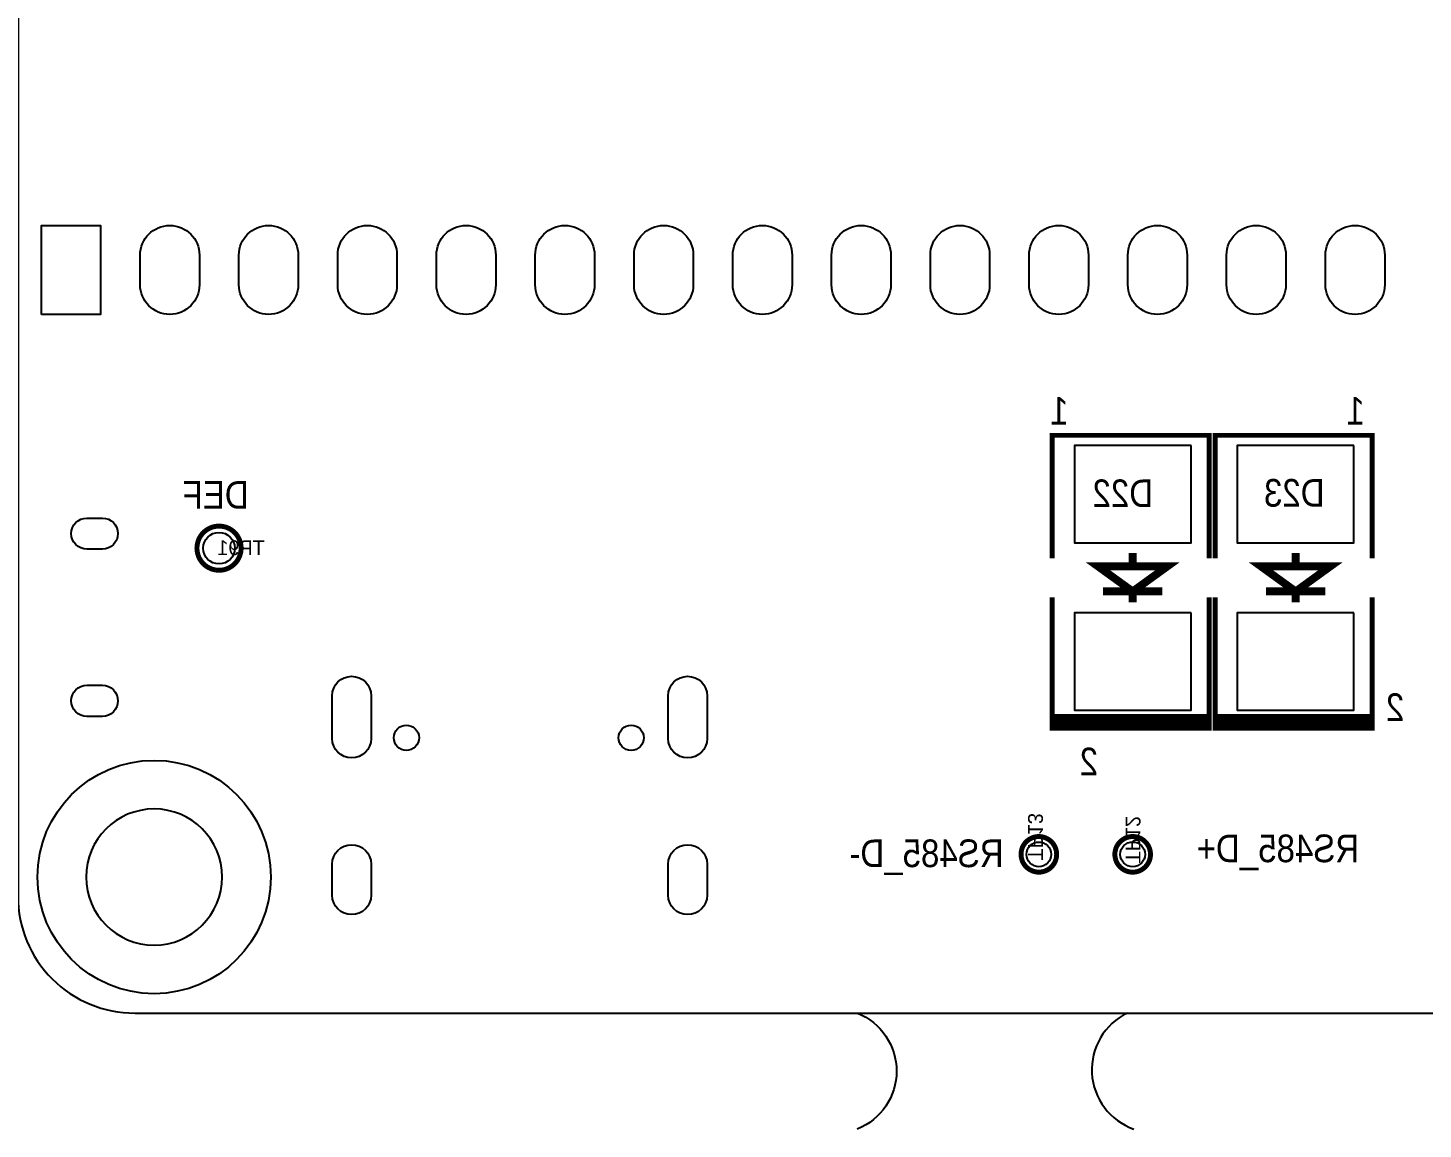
# Model space of a CAD drawing. Extents: x -91 to 82, y -70 to 91.
# Drawn here: x -3.25 to 32.63, y -6.48 to 21.84 of the extents above; entities that cross this region are included whole.
import ezdxf

# ---------------------------------------------------------------- set-up
doc = ezdxf.new("R2010")
doc.units = 0
for name, color, linetype in [('BG_OUTLINE', 254, 'CONTINUOUS'), ('BG_SILKSCREEN_BOTTOM', 6, 'CONTINUOUS'), ('PG_SILKSCREEN_BOTTOM', 143, 'CONTINUOUS'), ('PIN_BOTTOM', 1, 'CONTINUOUS'), ('RD_ASSEMBLY_BOTTOM', 2, 'CONTINUOUS')]:
    doc.layers.add(name, color=color, linetype=linetype)

msp = doc.modelspace()

# ---------------------------------------------------------------- linework, layer by layer
at = {"layer": 'BG_OUTLINE'}
msp.add_lwpolyline([(78.49997, -3.50012, 0.414214), (81.499964, -0.500126), (81.499964, 49.500028, 0.414214), (78.49997, 52.500022), (-0.500126, 52.500022, 0.414214), (-3.50012, 49.500028), (-3.50012, -0.500126, 0.414214), (-0.500126, -3.50012)], format="xyb", close=True, dxfattribs=at)
for points in [[(1.75006, 0, 1), (-1.75006, 0, 1), (1.75006, 0)], [(18.086832, -3.500374, -0.675122), (18.082768, -6.482842)], [(25.02789, -3.49885, 0.668072), (25.195276, -6.482842)]]:
    msp.add_lwpolyline(points, format="xyb", dxfattribs=at)
at = {"layer": 'PG_SILKSCREEN_BOTTOM'}
for points, const_width in [([(23.09368, 8.195056), (23.09368, 11.358372), (27.133804, 11.358372), (27.133804, 8.195056)], 0.127), ([(27.28468, 8.195056), (27.28468, 11.358372), (31.324804, 11.358372), (31.324804, 8.195056)], 0.127), ([(25.16378, 8.32993), (25.16378, 7.98703)], 0.2032), ([(29.35478, 8.32993), (29.35478, 7.98703)], 0.2032), ([(25.16378, 7.344156), (24.27478, 7.98703), (26.05278, 7.98703), (25.16378, 7.344156)], 0.2032), ([(29.35478, 7.344156), (28.46578, 7.98703), (30.24378, 7.98703), (29.35478, 7.344156)], 0.2032), ([(23.09368, 4.299966), (23.09368, 7.194804)], 0.127), ([(24.40178, 7.344156), (25.92578, 7.344156)], 0.2032), ([(25.16378, 7.31393), (25.16378, 7.05993)], 0.2032), ([(27.133804, 7.194804), (27.133804, 4.299966)], 0.127), ([(27.28468, 4.299966), (27.28468, 7.194804)], 0.127), ([(28.59278, 7.344156), (30.11678, 7.344156)], 0.2032), ([(29.35478, 7.31393), (29.35478, 7.05993)], 0.2032), ([(31.324804, 7.194804), (31.324804, 4.299966)], 0.127), ([(27.133804, 4.36245), (27.133804, 4.13131), (23.09368, 4.13131), (23.09368, 6.451854)], 0.127), ([(31.324804, 4.36245), (31.324804, 4.13131), (27.28468, 4.13131), (27.28468, 6.451854)], 0.127), ([(27.133804, 4.262628), (27.133804, 4.031488), (23.09368, 4.031488), (23.09368, 6.352032)], 0.127), ([(27.133804, 4.162552), (27.133804, 3.931412), (23.09368, 3.931412), (23.09368, 6.251956)], 0.127), ([(27.133804, 4.062476), (27.133804, 3.831336), (23.09368, 3.831336), (23.09368, 6.15188)], 0.127), ([(31.324804, 4.262628), (31.324804, 4.031488), (27.28468, 4.031488), (27.28468, 6.352032)], 0.127), ([(31.324804, 4.162552), (31.324804, 3.931412), (27.28468, 3.931412), (27.28468, 6.251956)], 0.127), ([(31.324804, 4.062476), (31.324804, 3.831336), (27.28468, 3.831336), (27.28468, 6.15188)], 0.127)]:
    msp.add_lwpolyline(points, dxfattribs=dict(at, const_width=const_width))
at = {"layer": 'PG_SILKSCREEN_BOTTOM', "const_width": 0.127}
for points in [[(2.236724, 8.45693, 1), (1.100836, 8.45693, 1), (2.236724, 8.45693)], [(23.208742, 0.58293, 1), (22.292818, 0.58293, 1), (23.208742, 0.58293)], [(25.621742, 0.58293, 1), (24.705818, 0.58293, 1), (25.621742, 0.58293)]]:
    msp.add_lwpolyline(points, format="xyb", dxfattribs=at)
at = {"layer": 'PIN_BOTTOM'}
for points in [[(-2.89941, 14.470126), (-2.89941, 16.756126), (-1.37541, 16.756126), (-1.37541, 14.470126)], [(26.663777, 11.095101), (23.663783, 11.095101), (23.663783, 8.594979), (26.663777, 8.594979)], [(30.854777, 11.095101), (27.854783, 11.095101), (27.854783, 8.594979), (30.854777, 8.594979)], [(26.663777, 6.794881), (23.663783, 6.794881), (23.663783, 4.294759), (26.663777, 4.294759)], [(30.854777, 6.794881), (27.854783, 6.794881), (27.854783, 4.294759), (30.854777, 4.294759)]]:
    msp.add_lwpolyline(points, close=True, dxfattribs=at)
for points in [[(1.16459, 15.994126), (1.16459, 15.232126, -1), (-0.35941, 15.232126), (-0.35941, 15.994126, -1)], [(3.70459, 15.994126), (3.70459, 15.232126, -1), (2.18059, 15.232126), (2.18059, 15.994126, -1)], [(6.24459, 15.994126), (6.24459, 15.232126, -1), (4.72059, 15.232126), (4.72059, 15.994126, -1)], [(8.78459, 15.994126), (8.78459, 15.232126, -1), (7.26059, 15.232126), (7.26059, 15.994126, -1)], [(11.32459, 15.994126), (11.32459, 15.232126, -1), (9.80059, 15.232126), (9.80059, 15.994126, -1)], [(13.86459, 15.994126), (13.86459, 15.232126, -1), (12.34059, 15.232126), (12.34059, 15.994126, -1)], [(16.40459, 15.994126), (16.40459, 15.232126, -1), (14.88059, 15.232126), (14.88059, 15.994126, -1)], [(18.94459, 15.994126), (18.94459, 15.232126, -1), (17.42059, 15.232126), (17.42059, 15.994126, -1)], [(21.48459, 15.994126), (21.48459, 15.232126, -1), (19.96059, 15.232126), (19.96059, 15.994126, -1)], [(24.02459, 15.994126), (24.02459, 15.232126, -1), (22.50059, 15.232126), (22.50059, 15.994126, -1)], [(26.56459, 15.994126), (26.56459, 15.232126, -1), (25.04059, 15.232126), (25.04059, 15.994126, -1)], [(29.10459, 15.994126), (29.10459, 15.232126, -1), (27.58059, 15.232126), (27.58059, 15.994126, -1)], [(31.64459, 15.994126), (31.64459, 15.232126, -1), (30.12059, 15.232126), (30.12059, 15.994126, -1)], [(-1.330198, 8.431276), (-1.729994, 8.431276, -1), (-1.729994, 9.231376), (-1.330198, 9.231376, -1)], [(5.578729, 4.662043), (5.578729, 3.561969, -1), (4.578731, 3.561969), (4.578731, 4.662043, -1)], [(14.218793, 4.662043), (14.218793, 3.561969, -1), (13.218795, 3.561969), (13.218795, 4.662043, -1)], [(-1.330198, 4.131056), (-1.729994, 4.131056, -1), (-1.729994, 4.931156), (-1.330198, 4.931156, -1)], [(5.578729, 0.331978), (5.578729, -0.468122, -1), (4.578731, -0.468122), (4.578731, 0.331978, -1)], [(14.218793, 0.331978), (14.218793, -0.468122, -1), (13.218795, -0.468122), (13.218795, 0.331978, -1)]]:
    msp.add_lwpolyline(points, format="xyb", close=True, dxfattribs=at)
for centre, radius in [((1.66878, 8.45693), 0.4064), ((6.486652, 3.581908), 0.324993), ((12.266676, 3.581908), 0.324993), ((0, 0), 2.999994), ((22.75078, 0.58293), 0.3175), ((25.16378, 0.58293), 0.3175)]:
    msp.add_circle(centre, radius, dxfattribs=at)

# ---------------------------------------------------------------- texts
at = {"layer": 'BG_SILKSCREEN_BOTTOM', "text_generation_flag": 2, "width": 0.892857}
for s, p in [('DEF', (2.43078, 9.47293)), ('RS485_D+', (30.988, 0.381)), ('RS485_D-', (21.844, 0.254))]:
    msp.add_text(s, height=0.7112, dxfattribs=at).set_placement(p)
at = {"layer": 'PG_SILKSCREEN_BOTTOM', "text_generation_flag": 2, "width": 0.892857}
for s, p in [('1', (23.51278, 11.63193)), ('1', (31.13278, 11.63193)), ('2', (32.14878, 4.01193)), ('2', (24.27478, 2.61493))]:
    msp.add_text(s, height=0.7112, dxfattribs=at).set_placement(p)
at = {"layer": 'RD_ASSEMBLY_BOTTOM', "text_generation_flag": 2, "width": 0.892857}
for s, p in [('D22', (25.68956, 9.5123)), ('D23', (30.099, 9.525))]:
    msp.add_text(s, height=0.7112, dxfattribs=at).set_placement(p)
at = {"layer": 'RD_ASSEMBLY_BOTTOM', "text_generation_flag": 2}
msp.add_text('TP91', height=0.381, dxfattribs=at).set_placement((2.8448, 8.27786))
for s, p in [('TP13', (22.47392, 0.42418)), ('TP12', (24.98344, 0.35052))]:
    msp.add_text(s, height=0.381, rotation=270, dxfattribs=at).set_placement(p)

doc.saveas('drawing.dxf')
